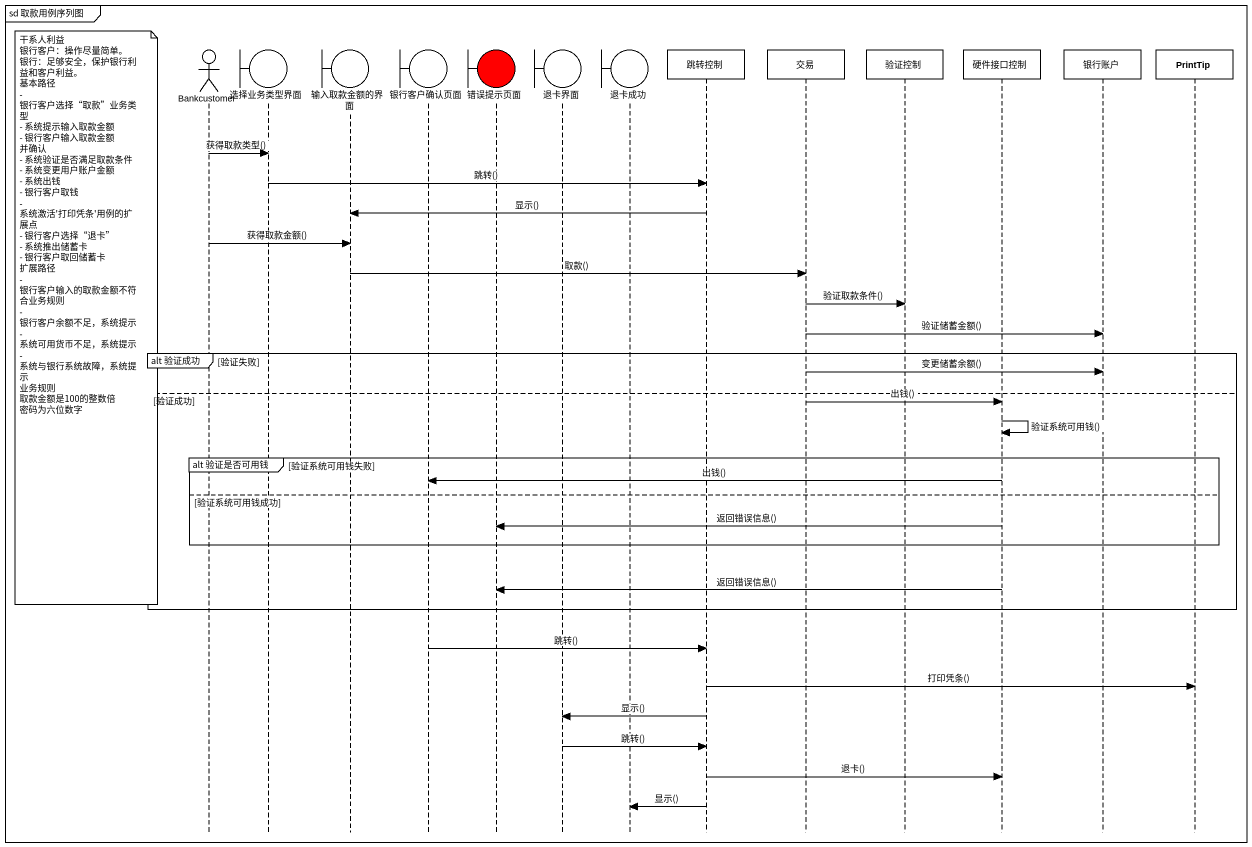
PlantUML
@startuml
mainframe sd 取款用例序列图
hide footbox
actor Bankcustomer
boundary 选择业务类型界面
boundary 输入取款金额的界面
boundary 银行客户确认页面
boundary 错误提示页面 #FF0000
boundary 退卡界面
boundary 退卡成功
participant 跳转控制
participant 交易
participant 验证控制
participant 硬件接口控制
participant 银行账户
participant PrintTip

Bankcustomer -> 选择业务类型界面 : 获得取款类型()
选择业务类型界面 -> 跳转控制 : 跳转()
跳转控制 -> 输入取款金额的界面 : 显示()
Bankcustomer -> 输入取款金额的界面 : 获得取款金额()
输入取款金额的界面 -> 交易 : 取款()
交易 -> 验证控制 : 验证取款条件()
note left of Bankcustomer
  干系人利益
  银行客户：操作尽量简单。
  银行：足够安全，保护银行利益和客户利益。
  基本路径
  - 银行客户选择“取款”业务类型
  - 系统提示输入取款金额
  - 银行客户输入取款金额 并确认
  - 系统验证是否满足取款条件
  - 系统变更用户账户金额
  - 系统出钱
  - 银行客户取钱
  - 系统激活'打印凭条'用例的扩展点
  - 银行客户选择“退卡”
  - 系统推出储蓄卡
  - 银行客户取回储蓄卡
  扩展路径
  - 银行客户输入的取款金额不符合业务规则
  - 银行客户余额不足，系统提示
  - 系统可用货币不足，系统提示
  - 系统与银行系统故障，系统提示
  业务规则
  取款金额是100的整数倍
  密码为六位数字
end note
交易 -> 银行账户 : 验证储蓄金额()
group alt 验证成功 [验证失败]
  交易 -> 银行账户 : 变更储蓄余额()
else 验证成功
  交易 -> 硬件接口控制 : 出钱()
  硬件接口控制 -> 硬件接口控制 : 验证系统可用钱()
  group alt 验证是否可用钱 [验证系统可用钱失败]
    硬件接口控制 -> 银行客户确认页面 : 出钱()
  else 验证系统可用钱成功
    硬件接口控制 -> 错误提示页面 : 返回错误信息()
  end
  硬件接口控制 -> 错误提示页面 : 返回错误信息()
end
银行客户确认页面 -> 跳转控制 : 跳转()
跳转控制 -> PrintTip : 打印凭条()
跳转控制 -> 退卡界面 : 显示()
退卡界面 -> 跳转控制 : 跳转()
跳转控制 -> 硬件接口控制 : 退卡()
跳转控制 -> 退卡成功 : 显示()
@enduml
